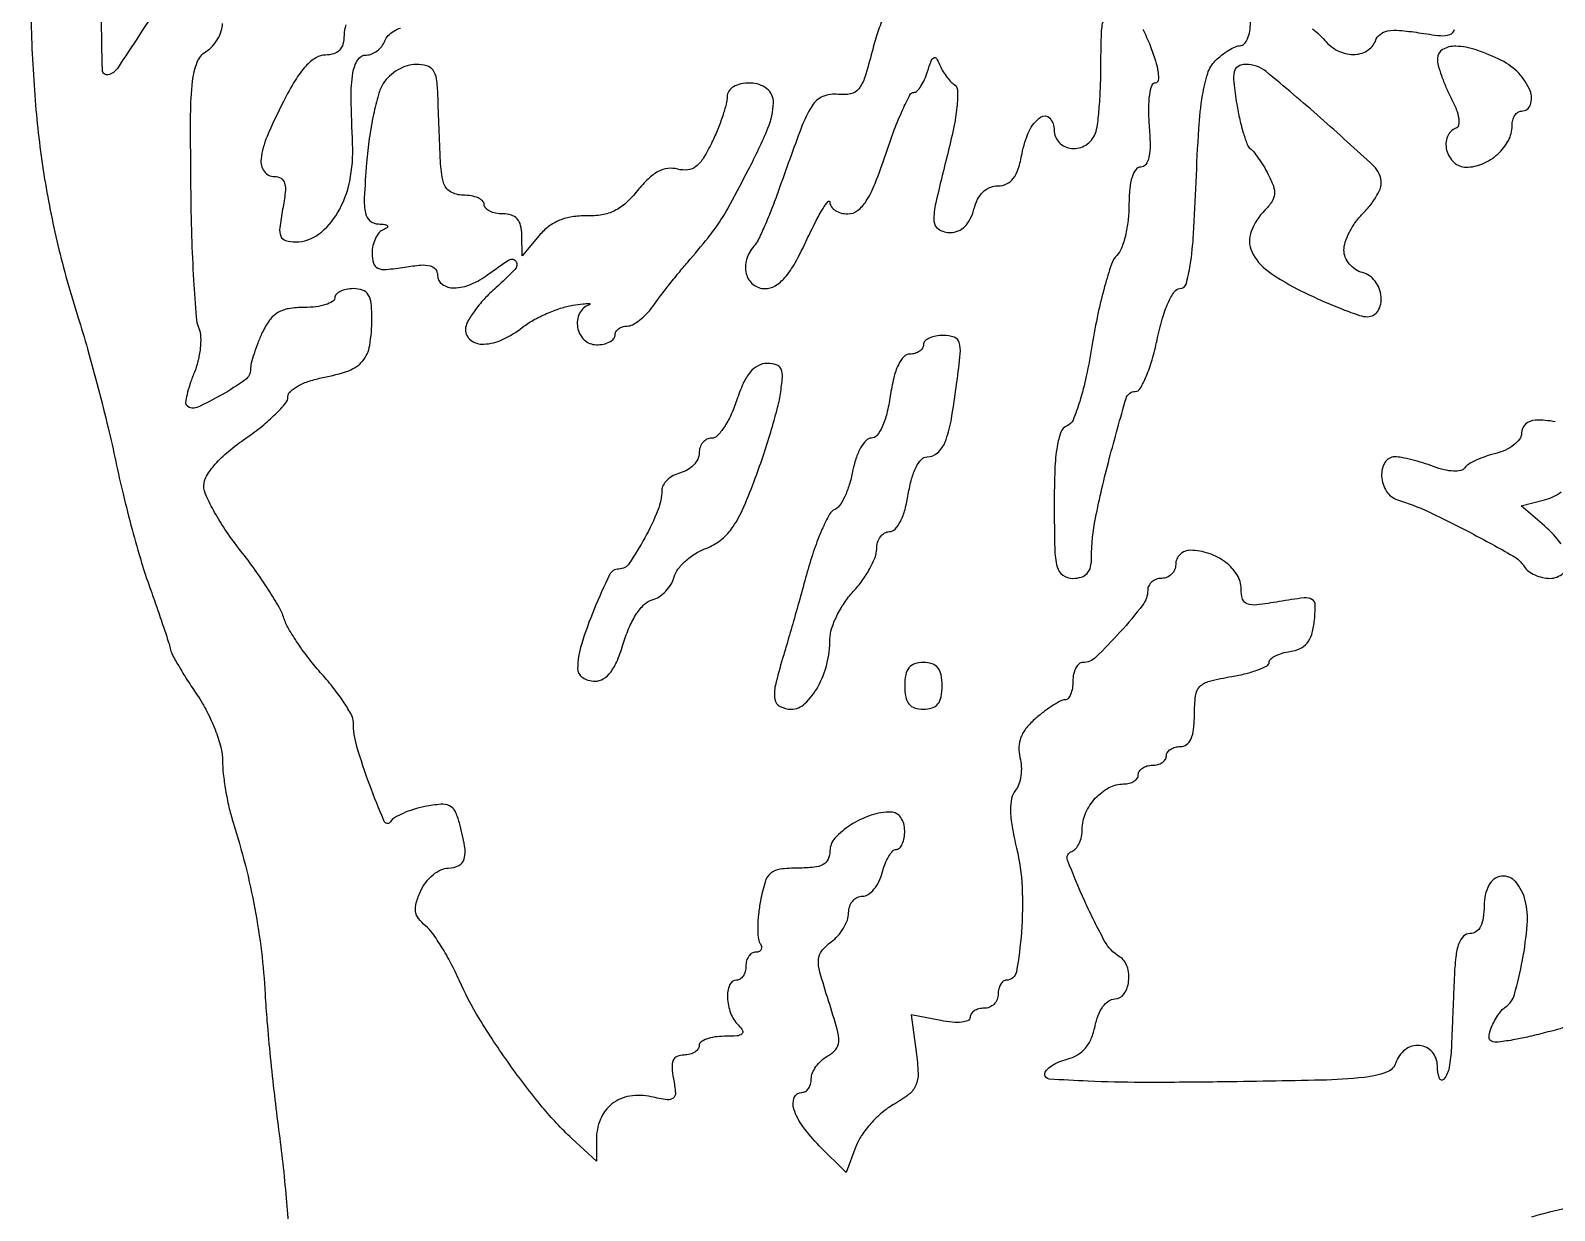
# Model space of a CAD drawing. Extents: x 0 to 501, y 0 to 407.
# Drawn here: x 70.4 to 233.5, y 150.4 to 276.6 of the extents above; entities that cross this region are included whole.
import ezdxf

# ---------------------------------------------------------------- set-up
doc = ezdxf.new("R2010")
doc.units = 0

msp = doc.modelspace()

# ---------------------------------------------------------------- linework, layer by layer
for points in [[(84.4571, 279.75, -0.002), (79.757107, 272.572001, -0.193236), (78.768746, 271.888106, -0.472754), (78.143965, 272.372695, -0.00554), (78.044538, 278.292206, -0.012265)], [(70.494894, 278, 0.014018), (70.949454, 269.143865, 0.01908), (71.886856, 261.200768, 0.019986), (73.382024, 253.654175, 0.018142), (75.515528, 246, -0.00832), (76.550389, 242.550721, -0.004751), (77.691053, 238.353125, -0.004744), (78.758793, 234.106818, -0.007845), (79.569766, 230.5, 0.008427), (80.353138, 227.034777, 0.00626), (81.330433, 223.234375, 0.00633), (82.343115, 219.670858, 0.014207), (83.222146, 217, -0.002723), (83.995355, 214.820545, -0.003575), (84.676204, 212.821875, -0.002624), (85.225607, 211.141091, -0.033775), (85.384637, 210.5, 0.079587), (85.590126, 209.908704, 0.008324), (86.308658, 208.623998, 0.010152), (87.226857, 207.115917, 0.007968), (88.281046, 205.517865, -0.030867), (89.321797, 203.771218, -0.026378), (90.201307, 201.817046, -0.027237), (90.810887, 199.950788, -0.065405), (91, 198.511264, 0.027705), (91.078107, 197.102715, 0.014173), (91.323689, 195.349048, 0.014039), (91.679745, 193.551568, 0.020483), (92.101921, 191.993398, -0.014349), (93.442622, 187.275158, -0.015892), (94.460399, 182.645072, -0.016279), (95.162047, 178.065807, -0.016817), (95.555014, 173.5, 0.008271), (95.754511, 170.603492, 0.003607), (96.110615, 166.765625, 0.003568), (96.547501, 162.693262, 0.004752), (97.005997, 159, -0.005904), (97.44258, 155.41571, -0.005233), (97.813875, 151.675, -0.00526), (98.077495, 148.299889, -0.015984)], [(234.910013, 170.038704, -0.005995), (232.817054, 169.462434, -0.006061), (230.825016, 168.965294, -0.013477), (229.294385, 168.646254, -0.013457), (227.515966, 168.374507, -0.136087), (226.782128, 168.482261, -0.318013), (226.529402, 168.905124, -0.069134), (226.721443, 169.783877, -0.030391), (227.029579, 170.48521, -0.026987), (227.43163, 171.173463, -0.027958), (227.86217, 171.75347, -0.070893), (228.250666, 172.104509, 0.177357), (229.249645, 173.484784, 0.022304), (230.107193, 177.133673, 0.026524), (230.617899, 180.945336, 0.081696), (230.403249, 183.529462, 0.114142), (229.38546, 185.517312, 0.25267), (227.848274, 186.12294, 0.253847), (226.504329, 185.169841, 0.114685), (226, 183, -0.033607), (225.911037, 181.677925, -0.082504), (225.625, 180.75, -0.12651), (225.148955, 180.202091, -0.152103), (224.5, 180, 0.197017), (223.796152, 179.71146, 0.112971), (223.29515, 178.925868, 0.059077), (222.972783, 177.515448, 0.016426), (222.805207, 175.25, -0.000052), (222.722222, 173.231584, -0.000044), (222.633947, 171.094508, -0.000044), (222.553043, 169.144266, -0.000123), (222.495732, 167.773858, -0.035422), (222.257532, 165.672202, -0.118804), (221.696234, 164.415883, -0.602281), (221.212987, 164.498869, -0.079301), (221, 165.833333, 0.177994), (220.450928, 167.326858, 0.199763), (219.093955, 168.019341, 0.182066), (217.544665, 167.569376, 0.156413), (216.556659, 166.178516, -0.236202), (215.552922, 165.145931, -0.057041), (213.157466, 164.605969, -0.02154), (208.551087, 164.307638, -0.002142), (197.489271, 164.116063, -0.003632), (189.298932, 164.068816, -0.01047), (183.622313, 164.196186, -0.006186), (179.457628, 164.428583, -0.394401), (179, 164.918495, -0.184109), (179.168843, 165.361492, -0.060158), (179.702421, 165.831693, -0.050494), (180.475975, 166.255563, -0.038635), (181.391221, 166.562054, 0.07152), (182.485633, 167.010257, 0.084571), (183.339805, 167.730065, 0.077288), (183.960813, 168.748554, 0.04901), (184.366221, 170.081106, -0.043802), (184.705676, 171.239991, -0.063371), (185.215773, 172.175791, -0.079455), (185.828627, 172.790094, -0.158303), (186.475, 173, 0.248367), (187.458161, 173.520476, 0.121936), (187.963671, 174.88682, 0.107281), (187.801687, 176.468395, 0.177173), (186.980984, 177.511752, -0.130121), (185.394961, 179.185702, -0.018694), (183.273696, 183.442976, -0.013575), (181.427982, 187.836277, -0.428589), (181.87721, 188.792403, 0.136036), (182.307057, 189.081559, 0.066232), (182.670181, 189.64073, 0.058269), (182.91659, 190.366574, 0.052765), (183, 191.154762, -0.103542), (183.360122, 192.87513, -0.082134), (184.397765, 194.470725, -0.084794), (185.856257, 195.605274, -0.123606), (187.428571, 196, 0.061768), (188.02945, 196.074515, 0.080164), (188.538393, 196.29375, 0.09778), (188.879052, 196.618614, 0.154765), (189, 197, -0.148195), (189.115568, 197.381354, -0.098894), (189.440625, 197.70625, -0.082425), (189.926543, 197.925306, -0.064853), (190.5, 198, 0.064853), (191.073457, 198.074694, 0.082425), (191.559375, 198.29375, 0.098894), (191.884432, 198.618646, 0.148195), (192, 199, -0.148195), (192.115568, 199.381354, -0.098894), (192.440625, 199.70625, -0.082425), (192.926543, 199.925306, -0.064853), (193.5, 200, 0.162131), (194.166285, 200.221884, 0.129132), (194.640097, 200.818684, 0.077026), (194.917012, 201.857819, 0.026678), (195, 203.412102, -0.030258), (195.122885, 205.440885, -0.164854), (195.592589, 206.418828, -0.138792), (196.60623, 206.999798, -0.019316), (199, 207.5, 0.019235), (200.532796, 207.820034, 0.02963), (201.825, 208.22478, 0.029426), (202.77793, 208.652186, 0.279544), (203, 209.018347, -0.216408), (203.157149, 209.364429, -0.060463), (203.660937, 209.707267, -0.04927), (204.388464, 209.996409, -0.034702), (205.25, 210.180449, 0.073058), (206.312703, 210.494029, 0.114405), (207.061991, 211.076288, 0.098467), (207.549571, 211.999134, 0.043991), (207.826145, 213.350763, 0.026574), (207.934184, 215.126244, 0.270156), (207.581304, 215.742454, 0.164637), (206.736031, 215.910862, 0.009421), (204.076145, 215.512865, -0.0117), (201.684119, 215.166089, -0.111331), (200.662562, 215.269804, -0.242065), (200.164522, 215.780479, -0.074608), (200, 216.876918, 0.141883), (199.565466, 218.377405, 0.089732), (198.324626, 219.72886, 0.080725), (196.544486, 220.673704, 0.081897), (194.565741, 221, 0.094741), (193.968092, 220.88573, 0.096831), (193.459937, 220.559375, 0.098889), (193.119772, 220.072364, 0.103508), (193, 219.5, -0.099038), (192.885486, 218.927543, -0.097945), (192.559375, 218.440625, -0.097945), (192.072457, 218.114514, -0.099038), (191.5, 218, 0.083795), (190.927154, 217.903318, 0.092997), (190.440625, 217.62484, 0.100529), (190.115272, 217.210005, 0.116702), (190, 216.722861, -0.165207), (189.466265, 215.151593, -0.019354), (187.065386, 212.263944, -0.018273), (184.450648, 209.561257, -0.193719), (183.056371, 209, 0.182558), (182.653138, 208.847697, 0.090893), (182.310309, 208.4125, 0.0708), (182.078026, 207.765282, 0.050847), (182, 207, -0.040441), (181.93796, 206.234221, -0.059801), (181.751197, 205.5875, -0.078645), (181.477074, 205.147891, -0.217397), (181.15301, 205, 0.121802), (180.691946, 204.885992, 0.01972), (179.88614, 204.420055, 0.020761), (178.963286, 203.781617, 0.016933), (178.029653, 203.025718, 0.042046), (177.028914, 201.998422, 0.076282), (176.431266, 200.99227, 0.087375), (176.21022, 199.952191, 0.072849), (176.334792, 198.827754, -0.052486), (176.478569, 197.882215, -0.045671), (176.43323, 196.881039, -0.048096), (176.218578, 195.975113, -0.09124), (175.853317, 195.323258, 0.122508), (175.433985, 194.452783, 0.056091), (175.31606, 193.189215, 0.038932), (175.483565, 191.464764, 0.015199), (175.971238, 189.119894, -0.047113), (176.560667, 184.975956, -0.030963), (176.489448, 180.154513, -0.024352), (175.952623, 175.895046, -0.364103), (174.886456, 175, 0.165545), (174.548295, 174.884883, 0.095492), (174.260397, 174.559375, 0.076482), (174.065812, 174.073731, 0.057167), (174, 173.5, -0.099038), (173.885486, 172.927543, -0.097945), (173.559375, 172.440625, -0.097945), (173.072457, 172.114514, -0.099038), (172.5, 172, 0.063155), (171.926484, 171.927269, 0.0812), (171.440625, 171.713594, 0.098319), (171.115512, 171.396835, 0.15175), (171, 171.025, -0.298967), (170.776697, 170.684921, -0.075121), (170.103328, 170.506653, -0.050397), (169.094378, 170.498446, -0.026211), (167.847473, 170.680505), (164.694946, 171.311011), (165.225707, 167.353895, -0.022561), (165.430944, 165.033452, -0.11286), (165.196596, 163.757671, -0.128624), (164.446737, 162.796017, -0.032925), (162.789759, 161.694122, 0.046689), (161.576949, 160.83862, 0.033175), (160.386199, 159.674782, 0.033667), (159.389944, 158.399553, 0.058808), (158.773443, 157.210738), (157.723836, 154.430011), (154.861918, 157.291928, -0.038385), (153.105961, 159.34038, -0.079322), (152.146736, 161.211929, -0.175456), (152.186404, 162.448538, -0.306969), (153, 163, 0.143546), (153.381342, 163.111783, 0.099542), (153.70625, 163.426029, 0.084027), (153.925172, 163.895928, 0.067183), (154, 164.45031, -0.099517), (154.12579, 165.076054, -0.055647), (154.504935, 165.757167, -0.052366), (155.061482, 166.386936, -0.058116), (155.718929, 166.862581, 0.086115), (156.616444, 167.591357, 0.175439), (156.940138, 168.426817, 0.075338), (156.769151, 169.754314, 0.007755), (155.851017, 172.786716, -0.008324), (154.920881, 175.87142, -0.080357), (154.763185, 177.226612, -0.163426), (155.11942, 178.149136, -0.063529), (156.132089, 179.095204, 0.055585), (156.846719, 179.741955, 0.046406), (157.451301, 180.568691, 0.048414), (157.864111, 181.441205, 0.086506), (158, 182.220759, -0.081833), (158.111971, 182.900314, -0.092147), (158.435028, 183.477348, -0.100671), (158.916096, 183.863175, -0.119389), (159.480948, 184, 0.147328), (160.093964, 184.184637, 0.071387), (160.711184, 184.734375, 0.061291), (161.239404, 185.543788, 0.052514), (161.589356, 186.5, -0.031538), (161.894893, 187.457251, -0.043524), (162.294405, 188.265625, -0.050787), (162.722675, 188.831931, -0.208396), (163.108408, 189, 0.209225), (163.449305, 189.149179, 0.081793), (163.738095, 189.5875, 0.062301), (163.93458, 190.234324, 0.042643), (164, 191, 0.070964), (163.890971, 191.764329, 0.086437), (163.573197, 192.4125, 0.100277), (163.101119, 192.845837, 0.136526), (162.547053, 193, 0.081809), (160.393649, 192.64529, 0.059969), (158.20568, 191.598336, 0.064386), (156.536516, 190.207491, 0.189083), (156, 188.839485, -0.104709), (155.812062, 187.951897, -0.165527), (155.289449, 187.385707, -0.099992), (154.306144, 187.08369, -0.024674), (152.611291, 187, 0.029894), (150.649536, 186.882605, 0.150041), (149.655654, 186.441859, 0.142447), (149.052531, 185.506153, 0.026033), (148.562787, 183.48299, 0.019934), (148.354798, 182.064433, 0.02353), (148.275266, 180.710348, 0.023313), (148.314917, 179.578004, 0.118539), (148.510513, 178.98299, -0.084443), (148.662717, 178.607478, -0.163219), (148.628488, 178.288753, -0.180931), (148.415073, 178.076682, -0.106462), (148.059017, 178, 0.140337), (147.655173, 177.884374, 0.099915), (147.311086, 177.559375, 0.085131), (147.079345, 177.073318, 0.06887), (147, 176.5, -0.064853), (146.925306, 175.926543, -0.082425), (146.70625, 175.440625, -0.098894), (146.381354, 175.115568, -0.148195), (146, 175, 0.308176), (145.26021, 174.49618, 0.104548), (145.032852, 173.144926, 0.079759), (145.370441, 171.486565, 0.106751), (146.2, 170.2, -0.064899), (146.654669, 169.609036, -0.371337), (146.5875, 169.25, -0.153786), (146.054712, 169.043621, -0.016096), (144.7, 169, 0.035231), (143.665881, 168.927044, 0.053511), (142.793125, 168.70625, 0.069881), (142.194059, 168.383445, 0.238636), (142, 168, -0.158846), (141.875691, 167.618586, -0.096977), (141.52513, 167.29375, -0.078765), (141.001634, 167.074408, -0.059964), (140.383423, 167, 0.102603), (139.658167, 166.849589, 0.188489), (139.236264, 166.43089, 0.120053), (139.100423, 165.674253, 0.031901), (139.254528, 164.448855, -0.02471), (139.465298, 162.947488, -0.250256), (139.22762, 162.385911, -0.209556), (138.593218, 162.212485, -0.017482), (136.877686, 162.526865, 0.09383), (134.571261, 162.593983, 0.127984), (132.674239, 161.763604, 0.129537), (131.437799, 160.123475, 0.097389), (131, 157.897115), (131, 155.651372), (128.377354, 158.075686, -0.034165), (125.220209, 161.421641, -0.017245), (121.692106, 166.028287, -0.017247), (118.481548, 170.879775, -0.033308), (116.318048, 175, 0.016948), (115.437053, 176.819988, 0.017182), (114.438577, 178.567619, 0.01724), (113.467451, 180.024597, 0.064687), (112.718554, 180.825937, -0.057628), (111.96287, 181.612077, -0.130087), (111.649849, 182.36971, -0.107904), (111.724312, 183.276867, -0.032674), (112.216553, 184.575937, -0.057699), (112.775772, 185.502967, -0.056029), (113.536939, 186.287932, -0.06086), (114.375236, 186.822041, -0.111891), (115.160515, 187, 0.118212), (116.29054, 187.270951, 0.218518), (116.865097, 187.996377, 0.105996), (116.904086, 189.369632, 0.019694), (116.344447, 191.84662, 0.049612), (115.881432, 193.074003, 0.169359), (115.280582, 193.662944, 0.133541), (114.348221, 193.827163, 0.026564), (112.657813, 193.581563, 0.025851), (111.440514, 193.27192, 0.029196), (110.311471, 192.84804, 0.03035), (109.4076, 192.379534, 0.120157), (108.965029, 191.943416, -0.607153), (108.307335, 191.992243, -0.012384), (106.748203, 195.888983, -0.017309), (105.374285, 200.018021, -0.071774), (105, 202.611954, 0.126036), (104.807078, 203.365143, 0.019727), (104.010851, 204.690601, 0.020877), (102.921973, 206.208934, 0.016853), (101.632683, 207.747119, -0.017225), (100.292449, 209.348501, -0.016646), (99.049578, 211.056298, -0.016821), (98.057459, 212.631083, -0.056791), (97.567706, 213.742404, 0.054915), (97.054668, 214.918467, 0.012345), (95.919071, 216.788442, 0.012657), (94.492612, 218.892595, 0.011956), (92.935023, 220.962986, -0.01772), (91.428563, 223.014204, -0.020858), (90.155913, 225.060854, -0.020269), (89.234913, 226.855853, -0.10881), (89, 227.922541, -0.136307), (89.283903, 228.944606, -0.045855), (90.208435, 230.203262, -0.037767), (91.631925, 231.583911, -0.023), (93.5, 233, 0.018783), (95.223342, 234.28364, 0.025145), (96.678125, 235.580429, 0.023914), (97.74695, 236.740098, 0.175993), (98, 237.43675, -0.212587), (98.255133, 238.009697, -0.058484), (99.079956, 238.593686, -0.04724), (100.285865, 239.110432, -0.031256), (101.747708, 239.480493, 0.038601), (104.498959, 240.220076, 0.134584), (105.99557, 241.260156, 0.134828), (106.75108, 242.916833, 0.038798), (106.984687, 245.75, 0.025906), (106.906206, 247.415409, 0.11281), (106.594249, 248.345664, 0.173567), (105.990975, 248.832368, 0.083983), (105, 249, 0.048028), (104.234582, 248.926307, 0.068025), (103.5875, 248.70625, 0.088204), (103.151477, 248.381882, 0.191087), (103, 248, -0.266507), (102.778803, 247.614483, -0.057135), (102.045312, 247.291458, -0.04547), (100.995179, 247.067834, -0.029142), (99.75, 246.992198, 0.039394), (98.073974, 246.855893, 0.095393), (96.911965, 246.431588, 0.101219), (96.031928, 245.624693, 0.048087), (95.25, 244.292833, 0.015599), (94.77152, 243.172323, 0.015907), (94.367188, 242.031371, 0.015874), (94.079644, 241.020057, 0.061395), (94, 240.373877, -0.240951), (93.429278, 239.258323, -0.025746), (90.907955, 237.629611, -0.024695), (88.252118, 236.271567, -0.311721), (87.203068, 236.463599, -0.23141), (87.084735, 236.808414, -0.023714), (87.236268, 237.682534, -0.025733), (87.535326, 238.760921, -0.017683), (87.979279, 239.949975, 0.036984), (88.402976, 241.233834, 0.034365), (88.645762, 242.598024, 0.036199), (88.689397, 243.842216, 0.08914), (88.494969, 244.73204, -0.079429), (88.198796, 245.972324, -0.00451), (87.934887, 249.9137, -0.006814), (87.72618, 254.631474, -0.004941), (87.617336, 259.889065, -0.003539), (87.588557, 267.583571, -0.026987), (87.795808, 271.196635, -0.063446), (88.288634, 273.228241, -0.163392), (89.236248, 274.379612, 0.06811), (89.910982, 274.941341, 0.052171), (90.481898, 275.714126, 0.053117), (90.869972, 276.569544, 0.080112), (91, 277.375876, -0.09676)], [(161.696962, 277.990883, 0.020449), (161.062108, 276.273521, 0.015978), (160.51022, 274.363207, -0.013655), (159.733267, 271.62623, -0.091685), (159.075258, 270.382914, -0.174249), (158.211965, 269.846303, -0.082701), (156.886064, 269.785162, 0.128278), (155.253426, 269.561384, 0.157215), (154.084716, 268.570468, 0.050271), (152.913531, 266.177798, 0.003949), (150.499781, 259.5, -0.008702), (149.761225, 257.515933, -0.010655), (148.999702, 255.689687, -0.009255), (148.301914, 254.187601, -0.071929), (147.868506, 253.55, 0.113751), (147.065722, 252.128477, 0.136028), (147.039416, 250.595706, 0.161373), (147.781948, 249.445429, 0.171036), (149.046005, 249, 0.136824), (150.138652, 249.304705, 0.080001), (151.182285, 250.190153, 0.050792), (152.272806, 251.763634, 0.01721), (153.536236, 254.25, -0.008663), (154.476599, 256.181637, -0.01998), (155.26534, 257.590625, -0.039855), (155.797489, 258.320553, -0.69304), (155.990231, 258.25, 0.150886), (156.141544, 257.773249, 0.097509), (156.560681, 257.367188, 0.080792), (157.184235, 257.093262, 0.063255), (157.91847, 257, 0.166068), (158.961327, 257.356194, 0.088185), (159.888826, 258.378903, 0.047796), (160.836408, 260.266812, 0.012104), (162, 263.5, -0.010397), (162.887016, 265.99134, -0.016278), (163.763202, 268.090625, -0.010484), (164.564644, 269.754349, -0.282396), (164.964899, 270, 0.201961), (165.319537, 270.149337, 0.047552), (165.732103, 270.660937, 0.041568), (166.130067, 271.3885, 0.030595), (166.45067, 272.25, -0.015645), (166.820071, 273.341325, -0.171271), (167.112751, 273.690986, -0.402973), (167.399106, 273.623483, -0.050709), (167.717245, 273, 0.037008), (168.013443, 272.37807, 0.028808), (168.421552, 271.749769, 0.029557), (168.872765, 271.206123, 0.060401), (169.296707, 270.850279, -0.242896), (169.64964, 270.228977, -0.03251), (169.610853, 268.675387, -0.027361), (169.294788, 266.505857, -0.011682), (168.646763, 263.644763, 0.004332), (167.325545, 258.1852, 0.06436), (167.129126, 256.232055, 0.254698), (167.643215, 255.348794, 0.137074), (168.891592, 255, 0.102549), (169.722417, 255.172211, 0.09348), (170.447766, 255.663337, 0.080962), (171.022088, 256.454981, 0.055092), (171.410644, 257.5, -0.054869), (171.803099, 258.556945, -0.083367), (172.380287, 259.346068, -0.095813), (173.116283, 259.830265, -0.098025), (173.973739, 260, 0.108175), (174.908011, 260.204522, 0.124416), (175.617044, 260.776228, 0.085197), (176.147069, 261.80769, 0.02982), (176.552983, 263.430731, -0.060764), (177.315471, 265.837349, -0.127674), (178.543449, 267.349138, -0.38772), (179.514591, 267.246689, -0.183504), (180, 265.968615, 0.193556), (180.535613, 264.63684, 0.181505), (181.861794, 264.001238, 0.162911), (183.392085, 264.367879, 0.162982), (184.393011, 265.581787, 0.06155), (184.629473, 266.533765, 0.009941), (184.821697, 268.4374, 0.010846), (184.955489, 270.699973, 0.009343), (185, 273.081787, -0.00916), (185.060579, 276.388142, -0.066616), (185.328077, 277.94951, -0.170759)], [(189.466961, 276.75475, -0.02695), (190.267865, 275, -0.018431), (190.834097, 273.386139, -0.040946), (191.116622, 272.115169, -0.06437), (191.123657, 271.270187, -0.37942), (190.818861, 271, 0.318815), (190.42916, 270.723401, 0.047573), (190.186017, 269.735027, 0.037188), (190.082772, 268.299488, 0.019208), (190.156512, 266.5, -0.016198), (190.253636, 264.433878, -0.053007), (190.129058, 263.073672, -0.100932), (189.797022, 262.284882, -0.247682), (189.257206, 262, 0.238875), (188.724586, 261.730142, 0.083537), (188.327197, 260.940381, 0.052724), (188.077357, 259.669739, 0.022203), (188, 257.928571, -0.028905), (187.904309, 256.274686, -0.030434), (187.618495, 254.67162, -0.031952), (187.201973, 253.330672, -0.105475), (186.701261, 252.558404, 0.116226), (186.123668, 251.624694, 0.013139), (185.392281, 249.228894, 0.015349), (184.674558, 246.287379, 0.011909), (184.068919, 243.047663, -0.011952), (183.429525, 239.628984, -0.02277), (182.726069, 236.922929, -0.0228), (182.012415, 234.939907, -0.206186), (181.367658, 234.310842, 0.214795), (180.719052, 233.656803, 0.049291), (180.309942, 232.116227, 0.031224), (180.068502, 229.676384, 0.009052), (180, 225.893011, 0.005462), (180.051672, 221.16307, 0.05664), (180.313347, 219.236626, 0.17748), (180.92254, 218.345155, 0.15626), (182, 218, 0.07369), (182.907856, 218.134531, 0.138385), (183.527716, 218.531189, 0.126221), (183.883996, 219.223282, 0.056186), (183.999509, 220.25, -0.050017), (184.418774, 224.439947, -0.014404), (185.89569, 230.790907, -0.006456), (187.688412, 237.263281, -0.333521), (188.670014, 238, 0.269476), (189.196973, 238.306245, 0.029306), (189.844576, 239.615625, 0.029576), (190.476296, 241.392549, 0.01944), (191, 243.5, -0.018738), (191.549953, 245.726438, -0.034685), (192.18654, 247.475933, -0.041274), (192.843567, 248.676275, -0.25201), (193.445063, 249, 0.332313), (194.10488, 249.492972, 0.033976), (194.556468, 251.51678, 0.022816), (194.910897, 254.848192, 0.005527), (195.183971, 260.381235, -0.006268), (195.474938, 266.104567, -0.023355), (195.870923, 269.688797, -0.036864), (196.420488, 272.031401, -0.120903), (197.238378, 273.381235, -0.029931), (197.936855, 274.000745, -0.031015), (198.696363, 274.524488, -0.032633), (199.406927, 274.891212, -0.103165), (199.928571, 275, 0.215499), (200.33844, 275.185256, 0.079389), (200.685268, 275.734375, 0.060377), (200.92149, 276.542806, 0.040942), (201, 277.5, -0.020721)], [(104.208121, 277.225804, 0.092957), (104, 276.116023, -0.064028), (103.878984, 275.174873, -0.124953), (103.515698, 274.51675, -0.131148), (102.896706, 274.131261, -0.074182), (102.016846, 274, 0.14065), (100.973887, 273.700696, 0.069042), (99.905458, 272.806604, 0.047436), (98.771047, 271.287201, 0.019379), (97.516846, 269.033244, 0.016513), (95.761183, 265.264954, 0.070774), (95.121795, 262.877458, 0.186821), (95.45642, 261.56163, 0.2427), (96.545313, 261, -0.134733), (97.259821, 260.803905, -0.199181), (97.643949, 260.289997, -0.09171), (97.708934, 259.303117, -0.017075), (97.434022, 257.5, 0.015415), (97.123315, 255.506521, 0.125625), (97.238452, 254.598676, 0.235593), (97.743051, 254.14532, 0.067404), (98.816129, 254, 0.162136), (101.271791, 254.817799, 0.100497), (103.312309, 257.10929, 0.081395), (104.611793, 260.512284, 0.062502), (104.920327, 264.485221, -0.007864), (104.764621, 269.409385, -0.042386), (104.948736, 272.079748, -0.101361), (105.472103, 273.489002, -0.258853), (106.393011, 274, 0.096313), (106.968559, 274.111903, 0.06686), (107.545909, 274.440625, 0.064359), (108.037471, 274.926569, 0.074185), (108.361626, 275.5, -0.097475), (108.721793, 276.073528, -0.066866), (109.319919, 276.559375, -0.064138), (110.054506, 276.887908, -0.073243)], [(207.621253, 276.789574, -0.066125), (208.945277, 275.565937, 0.102742), (210.33458, 274.45776, 0.115334), (211.993329, 274.053792, 0.135996), (213.461323, 274.446038, 0.169844), (214.367714, 275.515863, -0.13377), (214.873714, 276.206412, -0.121939), (215.677767, 276.574959, -0.068636), (216.945586, 276.638463, -0.01789), (218.974702, 276.388055, 0.01219), (221.333663, 276.069603, 0.11405), (222.345047, 276.188797, 0.239555), (222.838867, 276.712418, 0.071589)], [(233.601626, 234.752099, 0.058394), (231.477821, 234.917352, 0.176566), (230.428391, 234.487778, 0.211244), (230, 233.519052, -0.159069), (229.798832, 232.902723, -0.068948), (229.192187, 232.275432, -0.058314), (228.302072, 231.732199, -0.047896), (227.25, 231.36508, 0.023219), (226.154504, 231.042403, 0.026092), (225.136565, 230.629852, 0.026661), (224.317257, 230.192282, 0.111549), (223.917031, 229.807273, -0.202614), (223.501755, 229.530192, -0.058813), (222.71747, 229.474352, -0.047601), (221.713432, 229.617422, -0.031673), (220.601932, 229.961246, 0.015384), (219.45065, 230.358878, 0.014373), (218.250862, 230.694866, 0.014518), (217.168784, 230.931466, 0.046591), (216.4349, 231, 0.264945), (215.384934, 230.401631, 0.151957), (215.038011, 228.94113, 0.123051), (215.566545, 227.309494, 0.180619), (216.75, 226.399931, -0.03504), (220.021063, 225.138941, -0.011809), (224.599765, 222.861237, -0.007386), (229.078277, 220.414617, -0.122836), (230.29969, 219.25554, 0.092083), (230.748352, 218.774687, 0.052065), (231.437375, 218.368815, 0.049571), (232.244352, 218.093095, 0.057607), (233.04969, 218, 0.187427), (234.450265, 218.544125, 0.237173)], [(234.23615, 221.681658, 0.060037), (232.477264, 223.604049), (229.954528, 225.771771), (232.477264, 226.404938, 0.048691), (233.442348, 226.749812, 0.058671), (234.258946, 227.259188, 0.069096)], [(231.124392, 149.684663, -0.019784), (234.8723, 150.663883, -0.017919)]]:
    msp.add_lwpolyline(points, format="xyb")
for points in [[(221, 273.614307, 0.066278), (221.095875, 272.894208, 0.017994), (221.436981, 271.794271, 0.017879), (221.91818, 270.562582, 0.017704), (222.487595, 269.364307, -0.026725), (223.022078, 268.18515, -0.05431), (223.286967, 267.203733, -0.083715), (223.278615, 266.503795, -0.273077), (222.987595, 266.166667, 0.223429), (222.07117, 265.28662, 0.156378), (221.990109, 263.834468, 0.142369), (222.779895, 262.508859, 0.189894), (224.071429, 262, 0.100321), (225.835918, 262.357629, 0.083209), (227.456312, 263.387082, 0.086559), (228.600777, 264.843299, 0.123981), (229, 266.428571, -0.061768), (229.074515, 267.02945, -0.080164), (229.29375, 267.538393, -0.09778), (229.618614, 267.879052, -0.154765), (230, 268, 0.318693), (230.953985, 268.676794, 0.180555), (230.923537, 270.159608, 0.096225), (229.714403, 272.047466, 0.086853), (227.846362, 273.426758, 0.034212), (225.155449, 274.546553, 0.074778), (222.96229, 274.93809, 0.138437), (221.559979, 274.583397, 0.268146)], [(108.206018, 270.958279, 0.071468), (107.680048, 269.766281, 0.016312), (107.154078, 267.619194, 0.016553), (106.706491, 265.080502, 0.015442), (106.415477, 262.458279, 0.007031), (106.170135, 258.722765, 0.061464), (106.288141, 257.069335, 0.178371), (106.777851, 256.265288, 0.158017), (107.700006, 255.921053, -0.021971), (108.368285, 255.862249, -0.172456), (108.641485, 255.722352, -0.453157), (108.624533, 255.544377, -0.060412), (108.25, 255.337719, 0.120148), (107.771509, 254.994182, 0.063457), (107.367188, 254.380041, 0.057507), (107.092995, 253.606367, 0.056486), (107, 252.785824, 0.068919), (107.148537, 251.713314, 0.227722), (107.607999, 251.192661, 0.124512), (108.526225, 251.051824, 0.016332), (110.5, 251.306287, -0.018839), (112.221221, 251.519423, -0.082419), (113.239951, 251.438837, -0.172879), (113.787493, 251.075564, -0.162057), (114, 250.437129, 0.248206), (114.5159, 249.461894, 0.154983), (115.783616, 249.083425, 0.095553), (117.59003, 249.464532, 0.062358), (119.44113, 250.531803, -0.020733), (121.687547, 252.088859, -0.428847), (122.404533, 251.909131, -0.33309), (122.293744, 251.049197, -0.019242), (120.25, 249.102339, 0.025674), (119.005993, 247.886416, 0.029585), (117.954688, 246.603049, 0.030755), (117.208487, 245.427734, 0.12672), (117, 244.618312, 0.238103), (117.572882, 243.483501, 0.170853), (118.954689, 243.060058, 0.099429), (120.972084, 243.552231, 0.056911), (123.115141, 244.869682, -0.039385), (124.246084, 245.620647, -0.024184), (125.680698, 246.329775, -0.02418), (127.177739, 246.897314, -0.039239), (128.5, 247.214702, -0.006268), (129.58231, 247.372308, -0.024883), (130.251563, 247.427521, -0.433713), (130.317198, 247.361819, -0.313253), (130.25, 247.271696, 0.199844), (129.206729, 246.361375, 0.159497), (128.992791, 244.870513, 0.15741), (129.702215, 243.527765, 0.195557), (131, 243, 0.048028), (131.765418, 243.073693, 0.068025), (132.4125, 243.29375, 0.088204), (132.848523, 243.618118, 0.191087), (133, 244, -0.127083), (133.098521, 244.381366, -0.10076), (133.375777, 244.70625, -0.089631), (133.790518, 244.924656, -0.07663), (134.279241, 245, 0.120028), (134.872961, 245.144609, 0.042943), (135.61474, 245.613457, 0.039589), (136.371987, 246.289264, 0.03738), (137.029241, 247.088366, -0.009399), (137.753344, 248.076543, -0.004251), (138.737251, 249.345129, -0.004207), (139.798524, 250.666683, -0.005742), (140.778421, 251.838366, 0.006404), (142.951501, 254.443755, 0.025224), (144.185683, 256.129631, 0.021688), (145.329528, 258.046013, 0.003871), (147.281239, 261.731594, 0.019786), (149.366518, 266.164445, 0.094413), (149.952276, 268.887709, 0.233744), (149.256383, 270.382741, 0.170604), (147.5, 271, 0.047479), (146.469148, 270.90189, 0.085358), (145.676309, 270.603393, 0.114582), (145.180161, 270.133195, 0.147066), (145, 269.533927, -0.064955), (144.898067, 268.752593, -0.015594), (144.522661, 267.497523, -0.015757), (143.997044, 266.072381, -0.015031), (143.375018, 264.66023, -0.025286), (142.469138, 262.984276, -0.090222), (141.663002, 262.076293, -0.136927), (140.786733, 261.713403, -0.09434), (139.708586, 261.786457, 0.095661), (138.648662, 261.855488, 0.091094), (137.619135, 261.528658, 0.069936), (136.565006, 260.762131, 0.032333), (135.42264, 259.505442, -0.03832), (134.179481, 258.170305, -0.070834), (132.960985, 257.331269, -0.074885), (131.604769, 256.893695, -0.047794), (129.948444, 256.782403, 0.045211), (128.41179, 256.687108, 0.06022), (127.065745, 256.310823, 0.063234), (125.89865, 255.643851, 0.05747), (124.892641, 254.687115), (123.066539, 252.5), (123.033269, 254.75, 0.057075), (122.901052, 255.770749, 0.123625), (122.531998, 256.464591, 0.13523), (121.904852, 256.864033, 0.074713), (121, 257, -0.048028), (120.234582, 257.073693, -0.068025), (119.5875, 257.29375, -0.088204), (119.151477, 257.618118, -0.191087), (119, 258, 0.209708), (118.832254, 258.382361, 0.081611), (118.339062, 258.70625, 0.062152), (117.611392, 258.926633, 0.042509), (116.75, 259, -0.134549), (115.378739, 259.375806, -0.199891), (114.643616, 260.360617, -0.050841), (114.312575, 262.626735, -0.002846), (114.043393, 269.75, 0.026706), (113.897237, 271.455673, 0.121539), (113.529709, 272.37379, 0.171443), (112.852865, 272.845386, 0.067342), (111.710095, 273, 0.079018), (110.763045, 272.849392, 0.053091), (109.761309, 272.400244, 0.052307), (108.85888, 271.739367, 0.069093)], [(199.534569, 268.75, 0.013675), (199.85975, 267.085761, 0.018425), (200.250063, 265.601562, 0.015662), (200.651411, 264.41171, 0.154262), (200.972763, 264, -0.075107), (201.327838, 263.667976, -0.015551), (201.838565, 262.979002, -0.016015), (202.386237, 262.133472, -0.014492), (202.898115, 261.226391, -0.034161), (203.447806, 259.983776, -0.110345), (203.56272, 259.09367, -0.124678), (203.283322, 258.302533, -0.049499), (202.547819, 257.404962, 0.106203), (201.071222, 255.120347, 0.200324), (201.142945, 252.963532, 0.132943), (202.890074, 250.859517, 0.039394), (206.522154, 248.708318, 0.009712), (208.744812, 247.671281, 0.011992), (210.856292, 246.795568, 0.010426), (212.650766, 246.143962, 0.082049), (213.522154, 246, 0.259845), (214.650714, 246.628969, 0.167621), (214.988225, 248.125974, 0.13069), (214.339271, 249.797584, 0.172892), (213, 250.710251, -0.081717), (212.232588, 251.051899, -0.073995), (211.584907, 251.631104, -0.076311), (211.149974, 252.354863, -0.097502), (211, 253.116631, -0.081479), (211.141859, 253.981377, -0.037615), (211.5875, 255.03426, -0.035966), (212.23463, 256.095726, -0.041525), (213, 257, 0.028359), (213.765399, 257.857523, 0.030124), (214.412337, 258.779688, 0.031582), (214.866843, 259.635116, 0.106826), (214.999444, 260.25, 0.207282), (214.188967, 262.118733, 0.008036), (208.492574, 267.285986, 0.008881), (202.669166, 272.21986, 0.172978), (200.481614, 273, 0.132186), (199.676429, 272.783347, 0.209447), (199.260939, 272.216089, 0.084399), (199.202945, 271.07663, 0.012017)], [(166, 243, -0.142453), (165.889104, 242.61866, -0.099676), (165.577374, 242.29375, -0.084403), (165.111208, 242.07486, -0.06775), (164.561273, 242, 0.208449), (163.898633, 241.711199, 0.077574), (163.317632, 240.850799, 0.050994), (162.827462, 239.45265, 0.021615), (162.447729, 237.5, -0.022767), (162.080782, 235.636016, -0.045351), (161.593059, 234.214628, -0.062362), (161.031494, 233.289881, -0.229004), (160.431769, 233, 0.208698), (159.865557, 232.752903, 0.058975), (159.285612, 231.957501, 0.048229), (158.775575, 230.802402, 0.033507), (158.419044, 229.420161, -0.028532), (158.071488, 228.015105, -0.03488), (157.583062, 226.753112, -0.037436), (157.035395, 225.782783, -0.155155), (156.51622, 225.36785, 0.180819), (155.946021, 224.863515, 0.018471), (155.14514, 223.213596, 0.021189), (154.321393, 221.106023, 0.015356), (153.577692, 218.697689, -0.00117), (152.855458, 216.099643, -0.001061), (152.097206, 213.418466, -0.001062), (151.408324, 211.021481, -0.003407), (150.935204, 209.429002, 0.015485), (150.156489, 206.555456, 0.100012), (150.105208, 205.061455, 0.234327), (150.661182, 204.291505, 0.12186), (151.839485, 204, 0.192961), (153.318637, 204.592914, 0.075543), (154.687133, 206.365245, 0.064486), (155.66649, 208.832051, 0.062364), (156, 211.495531, -0.078812), (156.176447, 212.607991, -0.035328), (156.734375, 213.983941, -0.033853), (157.543237, 215.385144, -0.039069), (158.5, 216.594501, 0.030777), (159.456752, 217.763517, 0.030525), (160.265625, 219.044248, 0.032033), (160.830169, 220.24892, 0.093822), (161, 221.146023, -0.072364), (161.103075, 221.85449, -0.087272), (161.403081, 222.455394, -0.100461), (161.848916, 222.857109, -0.13408), (162.372192, 223, 0.211623), (162.975853, 223.267475, 0.067755), (163.54379, 224.095295, 0.049849), (164.030895, 225.364726, 0.02706), (164.384009, 227, -0.026941), (164.738282, 228.642535, -0.050418), (165.225673, 229.910214, -0.069129), (165.795382, 230.732606, -0.209725), (166.404829, 231, 0.186147), (167.512156, 231.42705, 0.114218), (168.32037, 232.590395, 0.051877), (168.955695, 234.832946, 0.010132), (169.592772, 238.987821, 0.00839), (169.945589, 242.039428, 0.095917), (169.833755, 243.239474, 0.244011), (169.291431, 243.806836, 0.082509), (168.128831, 244, 0.045016), (167.313954, 243.926486, 0.064892), (166.625344, 243.70625, 0.084835), (166.160008, 243.382115, 0.200919)], [(146, 237, -0.028298), (145.396459, 235.468311, -0.03875), (144.674058, 234.175, -0.043327), (143.943033, 233.25881, -0.205507), (143.33994, 233, 0.118183), (142.828858, 232.877486, 0.100615), (142.393608, 232.531874, 0.092531), (142.101366, 232.015013, 0.082704), (142, 231.40638, -0.114309), (141.849832, 230.758114, -0.075597), (141.4125, 230.127252, -0.069688), (140.764455, 229.608997, -0.070024), (140, 229.289749, 0.059421), (139.235261, 228.989187, 0.064914), (138.5875, 228.523973, 0.073533), (138.149037, 227.972263, 0.131938), (138, 227.417296, -0.096326), (137.58975, 225.307563, -0.028814), (136.182591, 222.331947, -0.023211), (134.517787, 219.590547, -0.249657), (133.40879, 219, 0.287667), (132.407161, 218.37174, 0.014706), (130.769532, 214.714174, 0.022245), (129.395409, 210.915331, 0.075794), (129, 208.321861, 0.138132), (129.141967, 207.817785, 0.100136), (129.541003, 207.388297, 0.085887), (130.137838, 207.099127, 0.07007), (130.841712, 207, 0.13797), (131.747352, 207.254751, 0.095426), (132.538868, 207.975581, 0.063253), (133.248943, 209.228823, 0.024519), (133.9157, 211.112968, -0.030604), (134.5415, 212.815273, -0.043819), (135.313603, 214.225065, -0.052066), (136.153019, 215.236605, -0.130307), (136.981533, 215.705422, 0.081493), (137.721046, 216.034254, 0.056204), (138.427408, 216.621194, 0.055393), (138.996279, 217.362538, 0.07214), (139.328877, 218.149624, -0.098507), (139.732738, 218.981093, -0.047494), (140.53762, 219.856489, -0.044557), (141.582571, 220.639986, -0.048385), (142.722262, 221.201267, 0.073365), (144.258583, 222.055368, 0.073539), (145.481405, 223.31613, 0.050335), (146.606585, 225.268936, 0.015781), (147.893318, 228.394098, 0.008832), (148.808499, 230.970157, 0.008017), (149.663533, 233.661079, 0.008053), (150.351088, 236.093116, 0.025418), (150.701792, 237.75, 0.019505), (150.912567, 239.5165, 0.124349), (150.763104, 240.3995, 0.217003), (150.257818, 240.850154, 0.075375), (149.269466, 241, 0.124029), (148.301673, 240.75618, 0.098305), (147.466775, 240.067705, 0.06634), (146.718138, 238.85416, 0.025379)], [(164, 206.5, 0.044917), (164.106468, 205.317234, 0.124434), (164.45, 204.5625, 0.149477), (165.064742, 204.142566, 0.07578), (166, 204, 0.07578), (166.935258, 204.142566, 0.149477), (167.55, 204.5625, 0.124434), (167.893532, 205.317234, 0.044917), (168, 206.5, 0.044917), (167.893532, 207.682766, 0.124434), (167.55, 208.4375, 0.149477), (166.935258, 208.857434, 0.07578), (166, 209, 0.07578), (165.064742, 208.857434, 0.149477), (164.45, 208.4375, 0.124434), (164.106468, 207.682766, 0.044917)]]:
    msp.add_lwpolyline(points, format="xyb", close=True)

doc.saveas('drawing.dxf')
